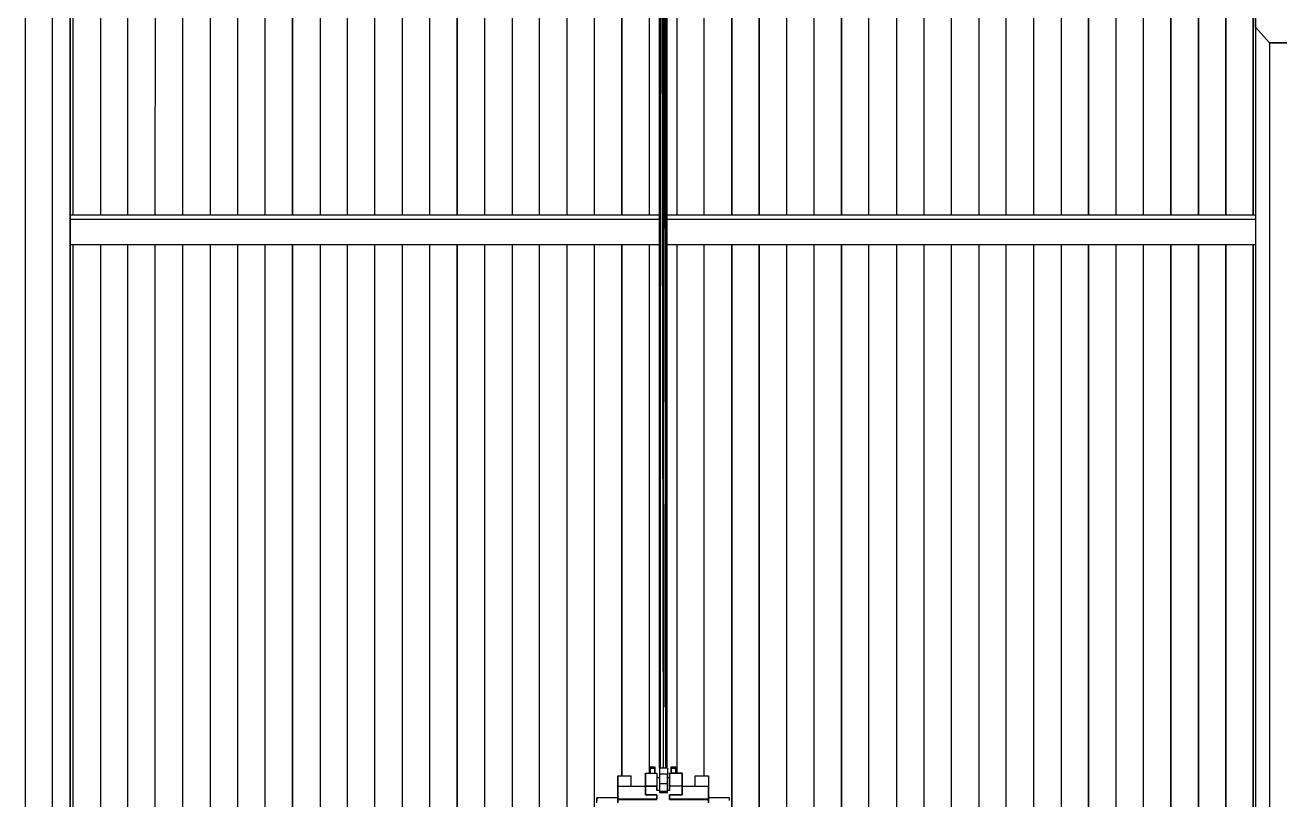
# Model space of a CAD drawing. Extents: x -43 to 90, y 6 to 81.
# Drawn here: x 13.159 to 17.078, y 21.664 to 24.084 of the extents above; entities that cross this region are included whole.
import ezdxf

# ---------------------------------------------------------------- set-up
doc = ezdxf.new("R2010")
doc.units = 0
doc.header["$LTSCALE"] = 0.1
doc.header["$MEASUREMENT"] = 0
doc.linetypes.add('HIDDEN', pattern=[9.525, 6.35, -3.175])
doc.layers.add('cobertura nova', color=4, linetype='CONTINUOUS')
doc.layers.add('hachures cobertura', color=252, linetype='CONTINUOUS')

msp = doc.modelspace()

# ---------------------------------------------------------------- linework, layer by layer
at = {"layer": 'cobertura nova'}
for p, q in [((13.3002, 20.2971), (13.3003, 28.1859)), ((13.3004, 20.3122), (13.3004, 28.201)), ((13.3004, 28.201), (13.3004, 20.3122)), ((15.1406, 21.763), (15.1406, 26.153)), ((15.1438, 21.763), (15.1406, 26.153)), ((15.1438, 26.1459), (15.1517, 21.763)), ((15.1439, 21.763), (15.1438, 26.1459)), ((15.1518, 26.1434), (15.1596, 21.763)), ((15.1518, 26.1434), (15.1518, 21.763)), ((15.1597, 26.1456), (15.163, 21.763)), ((15.1598, 21.763), (15.1597, 26.1456)), ((15.163, 26.153), (15.1631, 21.763)), ((17.0016, 24.1398), (17.0015, 24.0776)), ((17.0015, 24.0776), (17.0016, 24.1398)), ((17.0015, 24.0776), (17.045, 24.0291)), ((17.045, 24.0292), (17.0015, 24.0776)), ((17.0015, 24.0776), (17.0015, 20.442)), ((17.045, 24.0292), (17.0449, 20.442)), ((17.1307, 24.0292), (17.045, 24.0292)), ((17.045, 24.0291), (17.1307, 24.0291)), ((13.3004, 23.492), (15.1406, 23.492)), ((13.3004, 23.478), (15.1406, 23.478)), ((15.163, 23.492), (17.0015, 23.492)), ((15.163, 23.478), (17.0015, 23.478)), ((15.1406, 23.3984), (13.3004, 23.3984)), ((17.0015, 23.3984), (15.163, 23.3984)), ((16.9945, 23.3984), (16.9945, 20.8641)), ((15.1115, 21.7676), (15.1259, 21.7676)), ((15.1115, 21.7489), (15.1115, 21.7676)), ((15.1115, 21.7676), (15.1115, 21.7624)), ((15.1115, 21.7624), (15.1115, 21.7676)), ((15.1115, 21.7624), (15.1259, 21.7624)), ((15.1115, 21.7624), (15.1115, 21.7473)), ((15.1115, 21.7473), (15.1115, 21.7624)), ((15.1115, 21.7489), (15.1115, 21.7489)), ((15.1115, 21.7473), (15.1115, 21.7489)), ((15.1259, 21.7676), (15.1259, 21.7624)), ((15.1259, 21.7624), (15.1259, 21.7676)), ((15.1259, 21.7624), (15.1259, 21.7473)), ((15.1259, 21.7473), (15.1259, 21.7624)), ((15.1648, 21.763), (15.1405, 21.763)), ((15.1405, 21.763), (15.1405, 21.744)), ((15.1648, 21.763), (15.1648, 21.744)), ((15.1771, 21.7676), (15.1915, 21.7676)), ((15.1771, 21.7676), (15.1771, 21.7624)), ((15.1771, 21.7489), (15.1771, 21.7676)), ((15.1771, 21.7676), (15.1771, 21.7489)), ((15.1771, 21.7624), (15.1771, 21.7676)), ((15.1915, 21.7624), (15.1771, 21.7624)), ((15.1771, 21.7624), (15.1771, 21.7473)), ((15.1771, 21.7624), (15.1915, 21.7624)), ((15.1771, 21.7473), (15.1771, 21.7624)), ((15.1771, 21.7489), (15.1771, 21.7489)), ((15.1771, 21.7489), (15.1771, 21.7473)), ((15.1771, 21.7489), (15.1771, 21.7489)), ((15.1771, 21.7473), (15.1771, 21.7489)), ((15.1915, 21.7624), (15.1915, 21.7676)), ((15.1915, 21.7676), (15.1915, 21.7675)), ((15.1915, 21.7675), (15.1915, 21.7624)), ((15.1915, 21.7473), (15.1915, 21.7624)), ((15.1915, 21.7624), (15.1915, 21.7624)), ((15.1915, 21.7624), (15.1915, 21.7473)), ((15.0103, 21.7393), (15.0521, 21.7393)), ((15.0103, 21.7393), (15.0103, 21.6772)), ((15.0103, 21.7039), (15.0103, 21.7393)), ((15.0103, 21.7063), (15.0103, 21.7393)), ((15.0521, 21.7063), (15.0521, 21.7393)), ((15.0966, 21.7333), (15.0966, 21.7473)), ((15.0966, 21.7473), (15.1319, 21.7473)), ((15.0966, 21.7473), (15.0966, 21.7067)), ((15.0966, 21.7067), (15.0966, 21.7473)), ((15.0966, 21.7473), (15.0966, 21.7333)), ((15.0966, 21.7201), (15.0966, 21.7333)), ((15.0966, 21.7333), (15.0966, 21.7201)), ((15.0966, 21.7201), (15.0966, 21.7201)), ((15.0966, 21.6928), (15.0966, 21.7201)), ((15.0966, 21.7201), (15.0966, 21.7201)), ((15.0966, 21.7201), (15.0966, 21.6928)), ((15.1319, 21.7473), (15.1319, 21.7067)), ((15.1319, 21.7333), (15.1405, 21.7333)), ((15.1405, 21.744), (15.1405, 21.7138)), ((15.1648, 21.744), (15.1405, 21.744)), ((15.1405, 21.7138), (15.1405, 21.6901)), ((15.1648, 21.7138), (15.1405, 21.7138)), ((15.1648, 21.7138), (15.1648, 21.744)), ((15.1648, 21.7333), (15.1715, 21.7333)), ((15.1648, 21.6901), (15.1648, 21.7138)), ((15.1715, 21.7333), (15.1715, 21.7473)), ((15.1715, 21.7473), (15.2107, 21.7473)), ((15.1715, 21.7067), (15.1715, 21.7473)), ((15.1715, 21.7473), (15.1715, 21.7333)), ((15.2107, 21.7473), (15.1715, 21.7473)), ((15.1715, 21.7473), (15.1715, 21.7067)), ((15.1715, 21.6928), (15.1715, 21.7333)), ((15.1715, 21.7201), (15.1715, 21.7201)), ((15.1715, 21.7201), (15.1715, 21.7201)), ((15.2107, 21.7067), (15.2107, 21.7473)), ((15.2107, 21.7473), (15.2107, 21.7067)), ((15.2513, 21.7063), (15.2513, 21.7393)), ((15.2513, 21.7393), (15.2931, 21.7393)), ((15.2513, 21.7063), (15.2513, 21.7393)), ((15.2931, 21.7393), (15.2931, 21.7063)), ((14.9449, 21.6621), (14.9449, 21.6707)), ((15.0103, 21.6707), (14.9449, 21.6707)), ((14.9449, 21.6545), (14.9449, 21.6707)), ((14.9449, 21.6707), (14.9449, 21.6621)), ((15.0103, 21.7059), (15.0103, 21.7063)), ((15.0103, 21.7063), (15.0521, 21.7063)), ((15.0521, 21.7059), (15.0103, 21.7059)), ((15.0103, 21.7059), (15.0103, 21.6654)), ((15.0103, 21.6654), (15.0103, 21.7059)), ((15.0103, 21.7059), (15.0103, 21.6956)), ((15.0103, 21.691), (15.0103, 21.7039)), ((15.0103, 21.6776), (15.0103, 21.696)), ((15.0103, 21.6956), (15.0103, 21.6772)), ((15.0103, 21.691), (15.0103, 21.691)), ((15.0103, 21.6707), (15.0103, 21.691)), ((15.0103, 21.691), (15.0103, 21.691)), ((15.0103, 21.6776), (15.0103, 21.6776)), ((15.0103, 21.6772), (15.0103, 21.6772)), ((15.0521, 21.7063), (15.0966, 21.7063)), ((15.0966, 21.7059), (15.0521, 21.7059)), ((15.1319, 21.7067), (15.0966, 21.7067)), ((15.0966, 21.7067), (15.0966, 21.6928)), ((15.0966, 21.7067), (15.1319, 21.7067)), ((15.0966, 21.6928), (15.0966, 21.7067)), ((15.0966, 21.6928), (15.0966, 21.6796)), ((15.0966, 21.6796), (15.0966, 21.6928)), ((15.0966, 21.6796), (15.1319, 21.6796)), ((15.1319, 21.6796), (15.0966, 21.6796)), ((15.1319, 21.6928), (15.1319, 21.7067)), ((15.1319, 21.7067), (15.1319, 21.6928)), ((15.1405, 21.6928), (15.1319, 21.6928)), ((15.1319, 21.6796), (15.1319, 21.6657)), ((15.1319, 21.6654), (15.1319, 21.6796)), ((15.1319, 21.6654), (15.1319, 21.6796)), ((15.1405, 21.6901), (15.1405, 21.6867)), ((15.1648, 21.6901), (15.1405, 21.6901)), ((15.1405, 21.6867), (15.1648, 21.6867)), ((15.1715, 21.6928), (15.1648, 21.6928)), ((15.1648, 21.6867), (15.1648, 21.6901)), ((15.2107, 21.7067), (15.1715, 21.7067)), ((15.1715, 21.7067), (15.1715, 21.6928)), ((15.1715, 21.6928), (15.1715, 21.7067)), ((15.1715, 21.6657), (15.1715, 21.6796)), ((15.1715, 21.6796), (15.2107, 21.6796)), ((15.1715, 21.6796), (15.1715, 21.6654)), ((15.2107, 21.6796), (15.1715, 21.6796)), ((15.2107, 21.6928), (15.2107, 21.7067)), ((15.2107, 21.7067), (15.2107, 21.6928)), ((15.2107, 21.7063), (15.2513, 21.7063)), ((15.2513, 21.7059), (15.2107, 21.7059)), ((15.2107, 21.6796), (15.2107, 21.6928)), ((15.2107, 21.6928), (15.2107, 21.6796)), ((15.2513, 21.7063), (15.2931, 21.7063)), ((15.2931, 21.7059), (15.2513, 21.7059)), ((15.2931, 21.7063), (15.2931, 21.7059)), ((15.2931, 21.7059), (15.2931, 21.6654)), ((15.2931, 21.6654), (15.2931, 21.7059)), ((15.3585, 21.6707), (15.2931, 21.6707)), ((15.3585, 21.6621), (15.3585, 21.6707)), ((15.0521, 21.6657), (15.0103, 21.6657)), ((15.0103, 21.6654), (15.0103, 21.6554)), ((15.0103, 21.6654), (15.0521, 21.6654)), ((15.0103, 21.6551), (15.0103, 21.6654)), ((15.1319, 21.6657), (15.0521, 21.6657)), ((15.0521, 21.6654), (15.1319, 21.6654)), ((15.2513, 21.6657), (15.1715, 21.6657)), ((15.1715, 21.6654), (15.1715, 21.6657)), ((15.1715, 21.6657), (15.1715, 21.6654)), ((15.1715, 21.6654), (15.2513, 21.6654)), ((15.2931, 21.6657), (15.2513, 21.6657)), ((15.2513, 21.6654), (15.2931, 21.6654)), ((15.2931, 21.6554), (15.2931, 21.6654)), ((15.2931, 21.6654), (15.2931, 21.6551))]:
    msp.add_line(p, q, dxfattribs=at)
at = {"layer": 'hachures cobertura', "linetype": 'HIDDEN'}
msp.add_line((15.1565, 34.0184), (15.1565, 6.3811), dxfattribs=at)
at = {"layer": 'hachures cobertura'}
for p, q in [((13.1592, 28.1742), (13.1592, 20.2853)), ((13.2449, 20.2853), (13.2449, 28.1742)), ((13.3088, 26.106), (13.3088, 23.492)), ((13.3945, 26.106), (13.3945, 23.492)), ((13.4802, 23.492), (13.4802, 26.106)), ((13.5659, 23.492), (13.566, 26.106)), ((13.6517, 23.492), (13.6517, 26.106)), ((13.7374, 26.106), (13.7374, 23.492)), ((13.8231, 23.492), (13.8231, 26.106)), ((13.9088, 23.492), (13.9088, 26.106)), ((13.9945, 23.492), (13.9945, 26.106)), ((13.9945, 26.106), (13.9945, 23.492)), ((14.0802, 26.106), (14.0802, 23.492)), ((14.1659, 23.492), (14.166, 26.106)), ((14.2517, 23.492), (14.2517, 26.106)), ((14.3374, 23.492), (14.3374, 26.106)), ((14.4231, 23.492), (14.4231, 26.106)), ((14.5088, 23.492), (14.5088, 26.1059)), ((14.5088, 26.1059), (14.5088, 23.492)), ((14.5945, 23.492), (14.5945, 26.1059)), ((14.6802, 26.1059), (14.6802, 23.492)), ((14.7659, 23.492), (14.766, 26.1059)), ((14.8517, 23.492), (14.8517, 26.1059)), ((14.9374, 23.492), (14.9374, 26.1059)), ((15.0231, 23.492), (15.0231, 26.1059)), ((15.0231, 26.1059), (15.0231, 23.492)), ((15.1088, 23.492), (15.1088, 26.1059)), ((15.1945, 26.1059), (15.1945, 23.492)), ((15.2802, 23.492), (15.2802, 26.1059)), ((15.366, 23.492), (15.366, 26.1059)), ((15.366, 26.1059), (15.366, 23.492)), ((15.4517, 26.1059), (15.4517, 23.492)), ((15.4517, 23.492), (15.4517, 26.1059)), ((15.5374, 26.1059), (15.5374, 23.492)), ((15.6231, 23.492), (15.6231, 26.1059)), ((15.7088, 23.492), (15.7088, 26.1059)), ((15.7088, 26.1059), (15.7088, 23.492)), ((15.7945, 23.492), (15.7945, 26.1059)), ((15.8802, 26.1059), (15.8802, 23.492)), ((15.966, 26.1059), (15.966, 23.492)), ((16.0517, 23.492), (16.0517, 26.1059)), ((16.1374, 26.1059), (16.1374, 23.492)), ((16.2231, 23.492), (16.2231, 26.1059)), ((16.3088, 23.492), (16.3088, 26.1059)), ((16.3945, 26.1059), (16.3945, 23.492)), ((16.4802, 23.492), (16.4802, 26.1059)), ((16.4802, 26.1059), (16.4802, 23.492)), ((16.566, 23.492), (16.566, 26.1059)), ((16.6517, 23.492), (16.6517, 26.1059)), ((16.7374, 23.492), (16.7374, 26.1059)), ((16.7374, 26.1059), (16.7374, 23.492)), ((16.8231, 23.492), (16.8231, 26.1059)), ((16.8231, 26.1059), (16.8231, 23.492)), ((16.9088, 23.492), (16.9088, 26.1059)), ((16.9088, 26.1059), (16.9088, 23.492)), ((16.9945, 26.1059), (16.9945, 23.492)), ((16.9945, 23.492), (16.9945, 26.1059)), ((13.3088, 23.3984), (13.3088, 20.8641)), ((13.3945, 23.3984), (13.3945, 20.9258)), ((13.4802, 20.9258), (13.4802, 23.3984)), ((13.5659, 20.8641), (13.5659, 23.3984)), ((13.6517, 20.8641), (13.6517, 23.3984)), ((13.7374, 23.3984), (13.7374, 20.9258)), ((13.8231, 20.9258), (13.8231, 23.3984)), ((13.9088, 20.8641), (13.9088, 23.3984)), ((13.9945, 20.8641), (13.9945, 23.3984)), ((13.9945, 23.3984), (13.9945, 20.8641)), ((14.0802, 23.3984), (14.0802, 20.9258)), ((14.1659, 20.9258), (14.1659, 23.3984)), ((14.2517, 20.8641), (14.2517, 23.3984)), ((14.3374, 20.8641), (14.3374, 23.3984)), ((14.4231, 20.9258), (14.4231, 23.3984)), ((14.5088, 20.9258), (14.5088, 23.3984)), ((14.5088, 23.3984), (14.5088, 20.9258)), ((14.5945, 20.8641), (14.5945, 23.3984)), ((14.6802, 23.3984), (14.6802, 20.8641)), ((14.7659, 20.9258), (14.7659, 23.3984)), ((14.8517, 20.9258), (14.8517, 23.3984)), ((14.9374, 20.8641), (14.9374, 23.3984)), ((15.0231, 21.7393), (15.0231, 23.3984)), ((15.0231, 23.3984), (15.0231, 21.7393)), ((15.1088, 21.7473), (15.1088, 23.3984)), ((15.1945, 23.3984), (15.1945, 21.7473)), ((15.2802, 21.7393), (15.2802, 23.3984)), ((15.3659, 21.4682), (15.366, 23.3984)), ((15.366, 23.3984), (15.3659, 21.4682)), ((15.4517, 23.3984), (15.4517, 21.4012)), ((15.4517, 21.4012), (15.4517, 23.3984)), ((15.5374, 23.3984), (15.5374, 21.3342)), ((15.6231, 21.2672), (15.6231, 23.3984)), ((15.7088, 21.2003), (15.7088, 23.3984)), ((15.7088, 23.3984), (15.7088, 21.2003)), ((15.7945, 21.1333), (15.7945, 23.3984)), ((15.8802, 23.3984), (15.8802, 21.0663)), ((15.966, 23.3984), (15.9659, 20.9993)), ((16.0517, 20.9323), (16.0517, 23.3984)), ((16.1374, 23.3984), (16.1374, 20.9258)), ((16.2231, 20.9258), (16.2231, 23.3984)), ((16.3088, 20.8641), (16.3088, 23.3984)), ((16.3945, 23.3984), (16.3945, 20.8641)), ((16.4802, 20.9258), (16.4802, 23.3984)), ((16.4802, 23.3984), (16.4802, 20.9258)), ((16.5659, 20.9258), (16.566, 23.3984)), ((16.6517, 20.8641), (16.6517, 23.3984)), ((16.7374, 20.8641), (16.7374, 23.3984)), ((16.7374, 23.3984), (16.7374, 20.8641)), ((16.8231, 20.9258), (16.8231, 23.3984)), ((16.8231, 23.3984), (16.8231, 20.9258)), ((16.9088, 20.9258), (16.9088, 23.3984)), ((16.9088, 23.3984), (16.9088, 20.9258)), ((16.9945, 20.8641), (16.9945, 23.3984))]:
    msp.add_line(p, q, dxfattribs=at)

doc.saveas('drawing.dxf')
